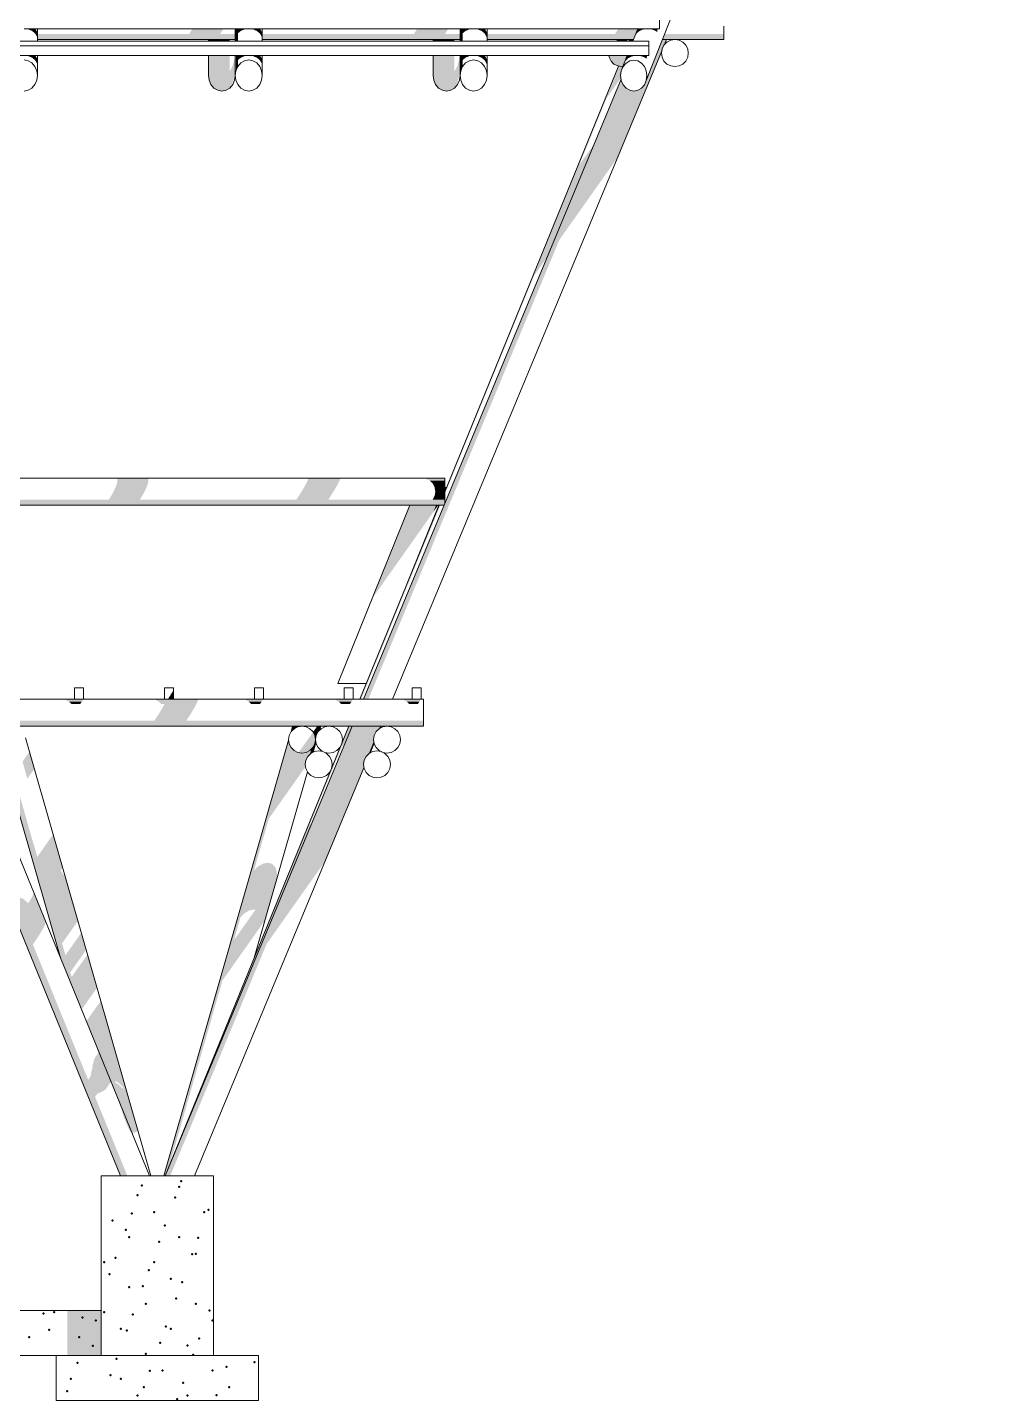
# Model space of a CAD drawing. Header units: millimetres. Extents: x -71878 to 121433, y -67383 to 83273.
# Drawn here: x 79855 to 84158, y -51575 to -45468 of the extents above; entities that cross this region are included whole.
import ezdxf

# ---------------------------------------------------------------- set-up
doc = ezdxf.new("R2010")
doc.units = ezdxf.units.MM
doc.header["$MEASUREMENT"] = 0
for name, color, linetype, lineweight in [('COLUMNAS_Pluma_Nº__1', 7, 'Continuous', 0), ('ENTIRADO_Pluma_Nº__21', 7, 'Continuous', 5), ('Losas_Pluma_Nº__1', 7, 'Continuous', 0), ('VIGAS DE CIMENTACION_Pluma_Nº__21', 7, 'Continuous', 5), ('Vigas_Pluma_Nº__21', 7, 'Continuous', 5)]:
    doc.layers.add(name, color=color, linetype=linetype, lineweight=lineweight)
for name, color, linetype, lineweight, true_color in [('COLUMNAS_Pluma_Nº__102', 7, 'Continuous', 40, 0x323232), ('COLUMNAS_Pluma_Nº__3', 7, 'Continuous', 0, 0x646464), ('ENTIRADO_Pluma_Nº__3', 7, 'Continuous', 0, 0x646464), ('Losas_Pluma_Nº__102', 7, 'Continuous', 40, 0x323232), ('VIGAS DE CIMENTACION_Pluma_Nº__102', 7, 'Continuous', 40, 0x323232), ('VIGAS DE CIMENTACION_Pluma_Nº__3', 7, 'Continuous', 0, 0x646464), ('Vigas_Pluma_Nº__3', 7, 'Continuous', 0, 0x646464)]:
    doc.layers.add(name, color=color, linetype=linetype, lineweight=lineweight, true_color=true_color)

msp = doc.modelspace()

# ---------------------------------------------------------------- hatches: boundary and pattern name
at = {"layer": 'COLUMNAS_Pluma_Nº__3', "linetype": 'Continuous', "lineweight": 0, "true_color": 0x191919}
for points in [[(82605.088, -45709.895), (82443.568, -46098.3), (82469.516, -46061.604), (82693.919, -45521.985), (82683.231, -45521.985), (82610.475, -45696.941), (82608.028, -45703.124)], [(82693.919, -45521.985), (82469.516, -46061.604), (82472.599, -46057.243), (82456.41, -46104.712), (82676.035, -45576.581), (82678.116, -45563.444), (82686.638, -45546.718), (82689.747, -45543.609), (82698.739, -45521.985)], [(82529.87, -45529.319), (82534.721, -45529.319), (82537.718, -45521.985), (82532.867, -45521.985)], [(82534.721, -45529.319), (82545.42, -45529.319), (82548.417, -45521.985), (82537.718, -45521.985)], [(82548.417, -45521.985), (82545.42, -45529.319), (82548.691, -45529.319), (82551.593, -45521.985)], [(82679.711, -45521.985), (82610.475, -45696.941), (82683.231, -45521.985)], [(81711.243, -47544.555), (82489.349, -45640.354), (82484.793, -45639.633), (81711.243, -47532.681)], [(82489.349, -45640.354), (82431.167, -45782.739), (82456.512, -45746.897), (82499.398, -45641.946)], [(82499.398, -45641.946), (82456.512, -45746.897), (82493.228, -45694.973), (82495.016, -45690.597), (82493.842, -45681.903), (82496.706, -45660.681), (82504.404, -45641.231), (82499.644, -45641.985)], [(81349.351, -48455.379), (81350.871, -48455.379), (82496.388, -45700.767), (82496.016, -45698.009)], [(82496.388, -45700.767), (81350.871, -48455.379), (81358.58, -48455.379), (82499.981, -45710.666), (82496.706, -45703.124)], [(81358.58, -48455.379), (81371.726, -48455.379), (82507.226, -45724.857), (82505.019, -45722.268), (82499.981, -45710.666)], [(82221.082, -46412.943), (82263.07, -46353.562), (82519.018, -45738.089), (82517.967, -45737.461), (82507.226, -45724.857)], [(82519.018, -45738.089), (82263.07, -46353.562), (82311.022, -46285.749), (82534.924, -45747.335), (82534.282, -45747.215)], [(82553.974, -45750.278), (82360.243, -46216.139), (82405.915, -46151.549), (82575.253, -45744.345), (82570.453, -45747.215)], [(82575.253, -45744.345), (82405.915, -46151.549), (82443.568, -46098.3), (82605.088, -45709.895), (82599.715, -45722.268), (82586.768, -45737.461)], [(82495.016, -45690.597), (82493.228, -45694.973), (82495.225, -45692.148)], [(82534.924, -45747.335), (82311.022, -46285.748), (82360.243, -46216.139), (82553.974, -45750.278), (82552.367, -45750.576)], [(82371.961, -45991.738), (82264.201, -46255.452), (82376.589, -45985.194)], [(82108.713, -46571.857), (82134.058, -46536.014), (82335.246, -46043.662), (82309.901, -46079.505)], [(82134.058, -46536.014), (82166.761, -46489.764), (82264.2, -46255.453), (82371.961, -45991.738), (82335.246, -46043.662)], [(81555.867, -47592.307), (81235.446, -48385.379), (81238.613, -48385.379), (81559.035, -47592.307)], [(81686.879, -47592.307), (81334.205, -48455.379), (81339.056, -48455.379), (81691.73, -47592.307)], [(81559.035, -47592.307), (81394.774, -47998.866), (81416.219, -47968.538), (81568.226, -47592.307)], [(81568.226, -47592.307), (81416.219, -47968.538), (81449.62, -47921.302), (81582.543, -47592.307)], [(81582.543, -47592.307), (81449.62, -47921.302), (81491.708, -47861.781), (81600.582, -47592.307)], [(81600.582, -47592.307), (81491.708, -47861.781), (81538.362, -47795.801), (81620.58, -47592.307)], [(81620.58, -47592.307), (81538.362, -47795.801), (81585.017, -47729.822), (81640.577, -47592.307)], [(81640.577, -47592.307), (81585.017, -47729.822), (81627.105, -47670.301), (81658.616, -47592.307)], [(81658.616, -47592.307), (81627.105, -47670.301), (81660.506, -47623.064), (81672.933, -47592.307)], [(81660.506, -47623.064), (81681.951, -47592.737), (81682.124, -47592.307), (81672.933, -47592.307)], [(81682.124, -47592.307), (81681.951, -47592.737), (81682.255, -47592.307)], [(79455.515, -48575.379), (79450.663, -48575.379), (79505.664, -48709.977), (79514.186, -48726.703), (79515.254, -48733.447), (80267.916, -50575.379), (80272.768, -50575.379)], [(79466.213, -48575.379), (79455.515, -48575.379), (80272.768, -50575.379), (80283.466, -50575.379)], [(79466.213, -48575.379), (80283.466, -50575.379), (80298.964, -50575.379), (79481.711, -48575.379)], [(80467.74, -50575.379), (80469.259, -50575.379), (81300.968, -48575.379), (81299.449, -48575.379)], [(80469.259, -50575.379), (80476.969, -50575.379), (81308.678, -48575.379), (81300.968, -48575.379)], [(81308.678, -48575.379), (80476.969, -50575.379), (80490.114, -50575.379), (81321.823, -48575.379)], [(81285.169, -48575.379), (80477.899, -50550.949), (80757.01, -49879.775), (81290.021, -48575.379)], [(80919.086, -49543.836), (80961.074, -49484.455), (81339.118, -48575.379), (81321.823, -48575.379)], [(80961.074, -49484.455), (81009.026, -49416.641), (81358.869, -48575.379), (81339.118, -48575.379)], [(81009.026, -49416.641), (81058.247, -49347.032), (81379.143, -48575.379), (81358.869, -48575.379)], [(81034.618, -48575.379), (81027.549, -48600.034), (81031.832, -48595.751), (81037.673, -48575.379)], [(81037.673, -48575.379), (81031.832, -48595.751), (81040.745, -48586.838), (81043.683, -48585.341), (81046.539, -48575.379)], [(81046.539, -48575.379), (81043.683, -48585.341), (81057.471, -48578.315), (81059.603, -48577.978), (81060.348, -48575.379)], [(81058.247, -49347.032), (81103.919, -49282.442), (81397.955, -48575.379), (81379.143, -48575.379)], [(81060.348, -48575.379), (81059.603, -48577.978), (81074.182, -48575.669), (81074.344, -48575.379)], [(81103.919, -49282.442), (81141.572, -49229.193), (81413.464, -48575.379), (81397.955, -48575.379)], [(81126.518, -48600.514), (81125.495, -48601.96), (81125.884, -48602.723)], [(81125.884, -48602.723), (81133.075, -48616.838), (81133.99, -48622.611), (81147.534, -48575.379), (81139.891, -48575.379), (81141.599, -48579.185), (81126.518, -48600.514)], [(81147.534, -48575.379), (81133.99, -48622.611), (81136.012, -48635.379), (81138.949, -48616.838), (81147.471, -48600.112), (81150.046, -48597.537), (81156.399, -48575.379)], [(81413.464, -48575.379), (81141.572, -49229.193), (81167.52, -49192.497), (81350.646, -48752.136), (81349.69, -48746.102), (81352.627, -48727.561), (81361.149, -48710.835), (81372.571, -48699.413), (81395.768, -48643.631), (81394.461, -48635.379), (81397.398, -48616.838), (81405.92, -48600.112), (81419.194, -48586.838), (81419.438, -48586.714), (81424.151, -48575.379)], [(81150.046, -48597.537), (81154.329, -48593.254), (81159.454, -48575.379), (81156.399, -48575.379)], [(81290.021, -48575.379), (81252.515, -48667.163), (81266.067, -48655.652), (81299.449, -48575.379)], [(81424.151, -48575.379), (81419.438, -48586.714), (81424.883, -48583.939), (81427.803, -48575.379)], [(81016.511, -48638.528), (80461.128, -50575.379), (80464.183, -50575.379), (81017.598, -48645.391)], [(81017.598, -48645.391), (80464.183, -50575.379), (80467.74, -50575.379), (80477.955, -50550.815), (80485.121, -50533.278), (81022.192, -48660.286), (81018.949, -48653.92)], [(80928.456, -48987.183), (80951.685, -48954.333), (81031.792, -48674.967), (81027.471, -48670.646), (81022.192, -48660.286)], [(80951.685, -48954.333), (80980.954, -48912.94), (81045.875, -48686.534), (81040.745, -48683.92), (81031.792, -48674.967)], [(81101.116, -48689.098), (81075.115, -48779.777), (81092.012, -48755.88), (81090.463, -48746.102), (81093.4, -48727.561), (81101.922, -48710.835), (81111.414, -48701.343), (81118.473, -48676.726), (81111.279, -48683.92)], [(81118.473, -48676.726), (81111.414, -48701.343), (81115.196, -48697.561), (81122.42, -48693.88), (81137.145, -48642.529), (81136.012, -48635.379), (81133.075, -48653.92), (81124.553, -48670.646)], [(81137.145, -48642.529), (81122.42, -48693.88), (81125.997, -48692.057), (81138.232, -48649.392)], [(81372.571, -48699.413), (81374.423, -48697.561), (81379.167, -48695.144), (81397.098, -48652.025), (81395.768, -48643.631)], [(79750.787, -48683.92), (79747.71, -48680.844), (79753.72, -48701.801), (79762.849, -48710.93), (79771.371, -48727.656), (79774.308, -48746.198), (79771.512, -48763.85), (80041.28, -49704.642), (80087.576, -49817.939), (79764.389, -48690.85)], [(79832.562, -48733.387), (79854.304, -48809.208), (79866.684, -48791.7), (79844.942, -48715.879)], [(79854.767, -48701.984), (79844.942, -48715.879), (79866.683, -48791.7), (79876.508, -48777.806)], [(79854.767, -48701.985), (79876.508, -48777.806), (79882.816, -48768.885), (79861.075, -48693.064)], [(79861.075, -48693.064), (79882.816, -48768.885), (79884.99, -48765.811), (79863.248, -48689.99)], [(80980.954, -48912.94), (81013.4, -48867.055), (81063.208, -48693.351), (81057.471, -48692.442), (81045.875, -48686.534)], [(81013.4, -48867.055), (81045.845, -48821.17), (81082.196, -48694.399), (81076.012, -48695.379), (81063.208, -48693.351)], [(81082.196, -48694.399), (81045.845, -48821.17), (81075.115, -48779.777), (81101.116, -48689.098), (81094.553, -48692.442)], [(79765.951, -48775.376), (79763.996, -48779.213), (80001.313, -49606.835), (80011.556, -49631.9)], [(79771.371, -48764.739), (79765.951, -48775.376), (80011.556, -49631.9), (80041.28, -49704.642), (79771.512, -48763.85)], [(81167.52, -49192.497), (81179.223, -49175.947), (81351.976, -48760.53), (81350.646, -48752.136)], [(80857.171, -49634.659), (80860.064, -49631.963), (81122.457, -49000.989), (81109.698, -49019.033), (81108.218, -49020.29)], [(79924.213, -49120.278), (80034.57, -49505.138), (80048.293, -49485.73), (79937.937, -49100.871)], [(79950.316, -49083.363), (79937.937, -49100.871), (80048.293, -49485.73), (80060.673, -49468.222)], [(79950.316, -49083.363), (80060.673, -49468.222), (80070.498, -49454.328), (80002.744, -49218.042), (80002.329, -49217.636), (80002.541, -49217.335), (79960.141, -49069.469)], [(79966.449, -49060.548), (79960.141, -49069.469), (80002.541, -49217.335), (80008.849, -49208.414)], [(79968.623, -49057.474), (79966.449, -49060.548), (80008.849, -49208.414), (80011.023, -49205.341)], [(79910.49, -49139.686), (79898.11, -49157.194), (80008.467, -49542.053), (80020.847, -49524.545)], [(79924.213, -49120.278), (79910.49, -49139.686), (80020.847, -49524.545), (80034.57, -49505.138)], [(80002.744, -49218.042), (80070.498, -49454.328), (80076.008, -49446.535), (80077.986, -49449.525), (80018.392, -49241.696)], [(80862.259, -49218.042), (80802.665, -49425.871), (80821.856, -49407.099), (80881.45, -49199.27)], [(80807.001, -49586.853), (80839.446, -49540.968), (80940.883, -49187.218), (80922.785, -49183.065), (80863.191, -49390.894), (80869.23, -49392.279), (80858.404, -49407.59)], [(80881.45, -49199.27), (80821.856, -49407.099), (80842.712, -49395.047), (80902.306, -49187.218)], [(80839.446, -49540.968), (80868.716, -49499.575), (80954.827, -49199.27), (80940.883, -49187.218)], [(80902.306, -49187.218), (80842.712, -49395.047), (80863.191, -49390.894), (80922.785, -49183.065)], [(80954.827, -49199.27), (80868.716, -49499.575), (80891.944, -49466.725), (80963.253, -49218.042)], [(80963.253, -49218.042), (80891.944, -49466.725), (80905.561, -49447.468), (80905.742, -49449.525), (80965.336, -49241.696)], [(80028.966, -49267.917), (80018.392, -49241.696), (80077.986, -49449.525), (80088.56, -49475.746)], [(80965.336, -49241.696), (80905.742, -49449.525), (80901.278, -49475.746), (80963.4, -49259.103), (80962.047, -49261.016)], [(79812.081, -49337.898), (79799.971, -49354.228), (79878.552, -49546.528), (79890.451, -49529.671)], [(79834.262, -49342.691), (79812.079, -49337.901), (79890.445, -49529.68), (79902.934, -49510.747)], [(79858.853, -49363.484), (79834.262, -49342.691), (79902.934, -49510.747), (79914.794, -49491.584), (79861.019, -49359.984)], [(79871.088, -49342.469), (79861.019, -49359.984), (79914.794, -49491.584), (79924.864, -49474.069)], [(79878.383, -49328.314), (79871.088, -49342.469), (79924.864, -49474.069), (79932.158, -49459.914)], [(79882.187, -49318.906), (79878.383, -49328.314), (79932.158, -49459.914), (79935.962, -49450.506)], [(79882.129, -49315.165), (79882.187, -49318.906), (79935.962, -49450.506), (79935.905, -49446.765)], [(80825.958, -49453.475), (80774.555, -49632.738), (80807.001, -49586.853), (80858.404, -49407.59)], [(80796.689, -49494.868), (80745.286, -49674.131), (80774.555, -49632.738), (80825.958, -49453.475)], [(80075.757, -49520.827), (80063.377, -49538.335), (80085.119, -49614.157), (80097.499, -49596.649)], [(80085.582, -49506.933), (80075.757, -49520.827), (80097.499, -49596.649), (80107.324, -49582.755)], [(80091.89, -49498.013), (80085.582, -49506.933), (80107.324, -49582.755), (80113.631, -49573.834)], [(80094.063, -49494.939), (80091.89, -49498.013), (80113.631, -49573.834), (80115.805, -49570.76)], [(80773.46, -49527.718), (80722.058, -49706.981), (80745.286, -49674.131), (80796.689, -49494.868)], [(80035.931, -49577.15), (80023.551, -49594.658), (80045.293, -49670.48), (80057.673, -49652.972)], [(80049.654, -49557.743), (80035.931, -49577.15), (80057.673, -49652.972), (80071.396, -49633.564)], [(80063.377, -49538.335), (80049.654, -49557.743), (80071.396, -49633.564), (80085.119, -49614.157)], [(80121.724, -49591.402), (80119.55, -49594.476), (80161.95, -49742.342), (80164.124, -49739.268)], [(80063.592, -49673.613), (80105.991, -49821.48), (80119.715, -49802.072), (80077.315, -49654.206)], [(80077.315, -49654.206), (80119.715, -49802.072), (80133.438, -49782.665), (80091.038, -49634.798)], [(80091.038, -49634.798), (80133.438, -49782.665), (80145.818, -49765.157), (80103.418, -49617.291)], [(80113.242, -49603.396), (80103.418, -49617.291), (80145.818, -49765.157), (80155.642, -49751.263)], [(80119.55, -49594.476), (80113.242, -49603.396), (80155.642, -49751.263), (80161.95, -49742.342)], [(80063.592, -49673.613), (80051.212, -49691.121), (80087.576, -49817.939), (80095.237, -49836.688), (80105.991, -49821.48)], [(80162.506, -49823.357), (80150.126, -49840.864), (80275.247, -50277.211), (80321.124, -50389.482), (80323.768, -50385.743), (80262.173, -50170.937), (80244.919, -50160.966), (80247.439, -50155.129), (80259.667, -50162.195)], [(80172.331, -49809.462), (80162.506, -49823.357), (80259.667, -50162.195), (80278.858, -50180.967)], [(80178.639, -49800.542), (80172.331, -49809.462), (80278.858, -50180.967), (80283.319, -50187.71), (80281.626, -50190.104), (80281.365, -50189.709), (80336.347, -50381.454), (80338.102, -50381.532), (80343.615, -50376.672), (80343.758, -50376.38)], [(80180.812, -49797.468), (80178.639, -49800.542), (80343.758, -50376.38), (80345.124, -50371.602), (80345.147, -50370.571)], [(80122.68, -49879.68), (80116.421, -49888.53), (80145.913, -49960.703)], [(80136.403, -49860.272), (80122.68, -49879.68), (80145.913, -49960.703), (80210.58, -50118.957)], [(80150.126, -49840.864), (80136.403, -49860.272), (80210.58, -50118.957), (80275.247, -50277.211)], [(80164.434, -50009.398), (80165.253, -50011.631), (80225.252, -50158.462), (80226.184, -50157.144), (80160.594, -49996.63), (80161.177, -49999.615)], [(80169.534, -50029.43), (80166.583, -50033.604), (80220.405, -50165.318), (80225.252, -50158.462), (80165.253, -50011.631), (80168.58, -50026.228)], [(80144.482, -50083.921), (80143.039, -50098.337), (80184.99, -50201), (80192.362, -50199.478), (80200.82, -50191.554), (80149.409, -50065.74)], [(80150.003, -50061.726), (80149.409, -50065.74), (80200.82, -50191.554), (80202.91, -50190.058), (80212.116, -50177.039), (80158.295, -50045.326), (80155.554, -50049.201)], [(80166.583, -50033.604), (80158.295, -50045.326), (80212.116, -50177.039), (80220.405, -50165.318)], [(80136.234, -50131.173), (80124.504, -50148.443), (80155.547, -50224.404), (80167.59, -50207.914)], [(80184.99, -50201), (80143.039, -50098.337), (80138.227, -50115.461), (80136.232, -50131.175), (80167.59, -50207.915), (80176.534, -50206.731)], [(80262.173, -50170.937), (80323.768, -50385.743), (80326.581, -50381.765), (80330.671, -50383.519), (80336.347, -50381.454), (80281.365, -50189.709)], [(80271.366, -50271.082), (80272.193, -50273.338), (80317.992, -50385.417), (80318.847, -50387.203), (80320.743, -50390.021), (80321.124, -50389.482), (80267.527, -50258.319), (80268.11, -50261.3)], [(80317.992, -50385.417), (80272.193, -50273.338), (80275.515, -50287.909), (80281.547, -50308.158), (80289.108, -50329.511), (80297.457, -50349.879), (80305.779, -50367.269), (80313.257, -50379.977)]]:
    msp.add_hatch(color=250, dxfattribs=at).paths.add_polyline_path(points)
at = {"layer": 'ENTIRADO_Pluma_Nº__3', "linetype": 'Continuous', "lineweight": 0, "true_color": 0x191919}
msp.add_hatch(color=250, dxfattribs=at).paths.add_polyline_path([(80504.499, -48415.259), (80479.722, -48455.379), (80504.499, -48455.379)])
at = {"layer": 'VIGAS DE CIMENTACION_Pluma_Nº__3', "linetype": 'Continuous', "lineweight": 0, "true_color": 0x191919}
msp.add_hatch(color=250, dxfattribs=at).paths.add_polyline_path([(80182.501, -51175.379), (80032.501, -51175.379), (80032.501, -51375.379), (80182.501, -51375.379)])
at = {"layer": 'Vigas_Pluma_Nº__3', "linetype": 'Continuous', "lineweight": 0, "true_color": 0x191919}
for points in [[(79858.004, -45473.708), (79840.301, -45473.708), (79858.004, -45476.008)], [(79858.004, -45476.008), (79874.73, -45483), (79874.73, -45473.708), (79858.004, -45473.708)], [(79874.73, -45483), (79888.004, -45493.889), (79888.004, -45473.708), (79874.73, -45473.708)], [(79888.004, -45473.708), (79888.004, -45493.889), (79896.526, -45507.61), (79896.526, -45485.374), (79889.28, -45473.708)], [(79896.526, -45507.61), (79899.463, -45522.819), (79899.463, -45500.583), (79896.526, -45485.374)], [(79899.463, -45510.526), (80779.463, -45510.526), (80779.463, -45497.252), (79899.463, -45497.252)], [(80573.7, -45497.252), (80711.697, -45497.251), (80722.574, -45480.525), (80584.577, -45480.526)], [(80588.322, -45473.708), (80584.577, -45480.526), (80722.574, -45480.526), (80726.319, -45473.708)], [(80782.399, -45473.708), (80779.463, -45473.708), (80779.463, -45529.319), (80782.399, -45529.319)], [(80782.399, -45529.319), (80790.922, -45529.319), (80790.922, -45473.708), (80782.399, -45473.708)], [(80790.922, -45493.889), (80804.195, -45482.999), (80804.195, -45473.708), (80790.922, -45473.708)], [(80804.195, -45483), (80820.922, -45476.008), (80820.921, -45473.708), (80804.195, -45473.708)], [(80820.922, -45476.008), (80838.624, -45473.708), (80820.922, -45473.708)], [(80840.301, -45473.708), (80858.004, -45476.008), (80858.004, -45473.708)], [(80858.003, -45476.008), (80874.73, -45483), (80874.73, -45473.708), (80858.004, -45473.708)], [(80874.73, -45483), (80888.004, -45493.889), (80888.004, -45473.708), (80874.73, -45473.708)], [(80888.004, -45473.708), (80888.004, -45493.889), (80896.526, -45507.61), (80896.526, -45485.374), (80889.28, -45473.708)], [(80896.526, -45507.61), (80899.463, -45522.819), (80899.463, -45500.584), (80896.526, -45485.374)], [(80899.462, -45497.252), (80899.462, -45510.526), (81779.462, -45510.526), (81779.462, -45497.252)], [(81573.701, -45497.251), (81711.697, -45497.251), (81722.574, -45480.526), (81584.577, -45480.525)], [(81588.322, -45473.708), (81584.577, -45480.526), (81722.574, -45480.525), (81726.319, -45473.708)], [(81779.463, -45529.319), (81782.399, -45529.319), (81782.399, -45473.708), (81779.463, -45473.708)], [(81782.399, -45473.708), (81782.399, -45529.319), (81790.922, -45529.319), (81790.922, -45473.708)], [(81790.921, -45493.889), (81804.196, -45482.999), (81804.195, -45473.708), (81790.922, -45473.708)], [(81804.195, -45483), (81820.922, -45476.008), (81820.922, -45473.708), (81804.195, -45473.708)], [(81820.922, -45473.708), (81820.921, -45476.008), (81838.624, -45473.708)], [(81840.301, -45473.708), (81858.004, -45476.008), (81858.004, -45473.708)], [(81858.004, -45476.008), (81874.73, -45483), (81874.73, -45473.708), (81858.004, -45473.708)], [(81874.73, -45482.999), (81888.004, -45493.889), (81888.004, -45473.708), (81874.73, -45473.708)], [(81888.004, -45473.708), (81888.004, -45493.889), (81896.526, -45507.61), (81896.526, -45485.373), (81889.28, -45473.708)], [(81896.526, -45507.61), (81899.463, -45522.819), (81899.463, -45500.583), (81896.526, -45485.374)], [(81899.462, -45497.252), (81899.462, -45510.526), (82556.128, -45510.526), (82561.381, -45497.252)], [(82479.373, -45480.526), (82467.964, -45497.251), (82561.381, -45497.252), (82568, -45480.526)], [(82483.72, -45473.708), (82479.373, -45480.526), (82568, -45480.526), (82570.698, -45473.708)], [(82570.698, -45473.708), (82548.691, -45529.319), (82549.428, -45529.319), (82571.435, -45473.708)], [(82570.342, -45476.469), (82561.542, -45498.705), (82573.232, -45486.692), (82578.37, -45473.708), (82573.029, -45473.708)], [(82573.232, -45486.692), (82589.03, -45478.244), (82590.825, -45473.708), (82578.37, -45473.708)], [(82589.03, -45478.244), (82607.39, -45474.188), (82607.58, -45473.708), (82590.825, -45473.708)], [(82607.39, -45474.188), (82626.516, -45474.921), (82626.996, -45473.708), (82607.58, -45473.708)], [(82626.516, -45474.921), (82644.534, -45480.372), (82647.171, -45473.708), (82626.996, -45473.708)], [(82647.171, -45473.708), (82644.534, -45480.372), (82656.884, -45488.227), (82658.402, -45473.708)], [(82689.499, -45497.252), (82684.246, -45510.526), (82953.078, -45510.526), (82953.078, -45497.252)], [(79899.463, -45510.526), (79899.463, -45519.048), (80779.463, -45519.048), (80779.463, -45510.526)], [(79899.463, -45521.985), (80779.463, -45521.985), (80779.463, -45519.048), (79899.463, -45519.048)], [(80659.463, -45529.319), (80662.399, -45529.319), (80662.399, -45521.985), (80659.463, -45521.985)], [(80670.922, -45521.985), (80662.399, -45521.985), (80662.399, -45529.319), (80670.922, -45529.319)], [(80684.195, -45521.985), (80670.922, -45521.985), (80670.922, -45529.319), (80684.195, -45529.319)], [(80684.195, -45529.319), (80700.922, -45529.319), (80700.922, -45521.985), (80684.195, -45521.985)], [(80700.922, -45529.319), (80719.463, -45529.319), (80719.463, -45521.985), (80700.922, -45521.985)], [(80719.463, -45529.319), (80738.004, -45529.319), (80738.004, -45521.985), (80719.463, -45521.985)], [(80738.004, -45529.319), (80754.73, -45529.319), (80754.73, -45521.985), (80738.004, -45521.985)], [(80899.462, -45510.526), (80899.462, -45519.048), (81779.462, -45519.048), (81779.462, -45510.526)], [(81779.462, -45519.048), (80899.462, -45519.048), (80899.462, -45521.985), (81779.462, -45521.985)], [(81659.463, -45529.319), (81662.399, -45529.319), (81662.399, -45521.985), (81659.463, -45521.985)], [(81670.922, -45521.985), (81662.399, -45521.985), (81662.399, -45529.319), (81670.922, -45529.319)], [(81670.922, -45529.319), (81684.195, -45529.319), (81684.195, -45521.985), (81670.922, -45521.985)], [(81684.195, -45529.319), (81700.922, -45529.319), (81700.922, -45521.985), (81684.195, -45521.985)], [(81700.922, -45529.319), (81719.463, -45529.319), (81719.463, -45521.985), (81700.922, -45521.985)], [(81719.463, -45529.319), (81738.004, -45529.319), (81738.004, -45521.985), (81719.463, -45521.985)], [(81754.73, -45521.985), (81738.004, -45521.985), (81738.004, -45529.319), (81754.73, -45529.319)], [(82556.128, -45510.526), (81899.462, -45510.526), (81899.462, -45519.048), (82552.755, -45519.048)], [(81899.462, -45521.985), (82551.593, -45521.985), (82552.755, -45519.048), (81899.462, -45519.048)], [(82481.103, -45524.921), (82472.471, -45529.319), (82526.816, -45529.319), (82518.184, -45524.921), (82499.643, -45521.985)], [(82679.711, -45521.985), (82953.078, -45521.985), (82953.078, -45519.048), (82680.873, -45519.048)], [(82680.873, -45519.048), (82953.078, -45519.048), (82953.078, -45510.526), (82684.246, -45510.526)], [(79839.463, -45592.572), (79858.004, -45594.981), (79858.004, -45592.573)], [(79858.004, -45594.981), (79874.73, -45601.972), (79874.73, -45592.573), (79858.004, -45592.573)], [(79874.73, -45601.972), (79888.004, -45612.861), (79888.004, -45592.573), (79874.73, -45592.573)], [(79888.004, -45592.573), (79888.004, -45612.861), (79896.526, -45626.582), (79896.526, -45604.346), (79889.213, -45592.573)], [(79896.526, -45626.582), (79899.463, -45641.792), (79899.463, -45619.556), (79896.526, -45604.346)], [(80662.399, -45592.573), (80659.463, -45592.573), (80659.463, -45681.489), (80662.399, -45702.838)], [(80662.399, -45702.838), (80670.922, -45722.098), (80670.922, -45592.573), (80662.399, -45592.573)], [(80670.922, -45722.098), (80684.195, -45737.382), (80684.195, -45592.573), (80670.922, -45592.573)], [(80684.195, -45737.382), (80700.922, -45747.195), (80700.922, -45592.573), (80684.195, -45592.573)], [(80700.922, -45592.573), (80700.922, -45747.195), (80719.463, -45750.576), (80719.463, -45592.573)], [(80738.004, -45592.573), (80719.463, -45592.573), (80719.463, -45750.576), (80738.004, -45747.195)], [(80738.004, -45747.195), (80754.73, -45737.382), (80754.73, -45592.573), (80738.004, -45592.573)], [(80776.526, -45678.356), (80776.526, -45605.41), (80768.004, -45637.705), (80768.004, -45710.651)], [(80779.463, -45592.573), (80777.579, -45592.573), (80776.526, -45605.41), (80776.526, -45678.356), (80779.463, -45642.558)], [(80779.463, -45592.573), (80779.463, -45681.489), (80782.399, -45660.14), (80782.399, -45592.573)], [(80782.399, -45660.14), (80790.922, -45640.881), (80790.922, -45592.573), (80782.399, -45592.573)], [(80790.921, -45612.861), (80804.196, -45601.972), (80804.195, -45592.573), (80790.922, -45592.573)], [(80804.196, -45601.972), (80820.921, -45594.981), (80820.921, -45592.573), (80804.195, -45592.573)], [(80820.922, -45592.573), (80820.921, -45594.981), (80839.463, -45592.572)], [(80858.004, -45592.573), (80839.463, -45592.572), (80858.004, -45594.981)], [(80858.003, -45594.981), (80874.73, -45601.972), (80874.73, -45592.573), (80858.004, -45592.573)], [(80874.73, -45601.972), (80888.004, -45612.861), (80888.004, -45592.573), (80874.73, -45592.573)], [(80888.004, -45592.573), (80888.004, -45612.861), (80896.526, -45626.582), (80896.526, -45604.346), (80889.213, -45592.573)], [(80896.526, -45626.582), (80899.463, -45641.792), (80899.463, -45619.556), (80896.526, -45604.346)], [(81659.463, -45592.573), (81659.463, -45681.489), (81662.399, -45702.838), (81662.399, -45592.573)], [(81662.399, -45592.573), (81662.399, -45702.838), (81670.922, -45722.098), (81670.922, -45592.573)], [(81670.922, -45592.573), (81670.922, -45722.098), (81684.195, -45737.382), (81684.195, -45592.573)], [(81684.195, -45592.573), (81684.195, -45737.382), (81700.922, -45747.195), (81700.922, -45592.573)], [(81700.922, -45592.573), (81700.922, -45747.195), (81719.463, -45750.576), (81719.463, -45592.573)], [(81719.463, -45592.573), (81719.463, -45750.576), (81738.004, -45747.195), (81738.004, -45592.573)], [(81738.004, -45592.573), (81738.004, -45747.195), (81754.73, -45737.382), (81754.73, -45592.573)], [(81776.526, -45678.356), (81776.526, -45605.41), (81768.004, -45637.705), (81768.004, -45710.651)], [(81779.463, -45592.573), (81777.579, -45592.573), (81776.526, -45605.41), (81776.526, -45678.356), (81779.463, -45642.557)], [(81779.463, -45681.489), (81782.399, -45660.14), (81782.399, -45592.573), (81779.463, -45592.573)], [(81782.399, -45592.573), (81782.399, -45660.14), (81790.922, -45640.881), (81790.922, -45592.573)], [(81790.922, -45592.573), (81790.921, -45612.862), (81804.196, -45601.972), (81804.195, -45592.573)], [(81804.196, -45601.972), (81820.921, -45594.981), (81820.922, -45592.573), (81804.195, -45592.573)], [(81820.922, -45594.981), (81839.463, -45592.573), (81820.922, -45592.573)], [(81858.004, -45592.573), (81839.463, -45592.573), (81858.004, -45594.981)], [(81858.004, -45594.981), (81874.73, -45601.972), (81874.73, -45592.573), (81858.004, -45592.573)], [(81874.73, -45601.972), (81888.004, -45612.861), (81888.004, -45592.573), (81874.73, -45592.573)], [(81888.004, -45592.573), (81888.004, -45612.861), (81896.526, -45626.582), (81896.526, -45604.346), (81889.213, -45592.573)], [(81896.526, -45626.582), (81899.463, -45641.792), (81899.463, -45619.556), (81896.526, -45604.346)], [(82441.32, -45592.573), (82442.58, -45600.526), (82451.102, -45617.252), (82464.376, -45630.526), (82481.103, -45639.048), (82499.643, -45641.985), (82504.404, -45641.231), (82523.659, -45592.573)], [(82496.706, -45660.681), (82505.019, -45641.537), (82524.396, -45592.573), (82523.659, -45592.573)], [(82523.26, -45595.443), (82514.461, -45617.679), (82526.15, -45605.665), (82531.332, -45592.573), (82526.053, -45592.573)], [(82531.332, -45592.573), (82526.15, -45605.665), (82541.948, -45597.217), (82543.786, -45592.573)], [(82541.948, -45597.217), (82560.309, -45593.161), (82560.542, -45592.573), (82543.786, -45592.573)], [(82560.309, -45593.161), (82579.434, -45593.894), (82579.957, -45592.573), (82560.542, -45592.573)], [(82579.957, -45592.573), (82579.434, -45593.894), (82597.452, -45599.345), (82600.132, -45592.573)], [(82600.132, -45592.573), (82597.452, -45599.345), (82609.737, -45607.158), (82611.263, -45592.573)], [(80768.004, -45637.705), (80754.73, -45663.334), (80754.73, -45736.28), (80768.004, -45710.651)], [(81768.003, -45637.705), (81754.73, -45663.334), (81754.73, -45736.28), (81768.004, -45710.651)], [(80246.297, -47513.766), (80237.802, -47532.307), (80375.785, -47532.307), (80384.28, -47513.766)], [(80252.272, -47497.04), (80246.297, -47513.766), (80384.28, -47513.766), (80390.255, -47497.04)], [(80250.773, -47472.307), (80254.625, -47475.244), (80392.608, -47475.244), (80388.756, -47472.307)], [(80255.141, -47483.766), (80252.272, -47497.04), (80390.255, -47497.04), (80393.124, -47483.766)], [(80255.141, -47483.766), (80393.124, -47483.766), (80392.608, -47475.244), (80254.625, -47475.244)], [(81085.406, -47513.766), (81074.328, -47532.307), (81216.166, -47532.307), (81227.244, -47513.766)], [(81094.656, -47497.04), (81085.406, -47513.766), (81227.244, -47513.766), (81236.494, -47497.04)], [(81101.172, -47483.766), (81094.656, -47497.04), (81236.494, -47497.04), (81243.01, -47483.766)], [(81104.317, -47475.244), (81101.172, -47483.766), (81243.01, -47483.766), (81246.155, -47475.244)], [(81104.317, -47475.244), (81246.155, -47475.244), (81245.621, -47472.307), (81103.783, -47472.307)], [(81471.998, -47472.307), (81368.357, -47472.307), (81374.532, -47472.85), (81396.246, -47474.188), (81418.391, -47475.048), (81431.869, -47475.244), (81444.494, -47475.244), (81455.471, -47475.049), (81466.778, -47474.192), (81471.611, -47472.855)], [(81444.494, -47475.244), (81431.869, -47475.244), (81438.682, -47475.509)], [(81609.615, -47472.307), (81628.095, -47475.244), (81711.229, -47475.244), (81711.223, -47472.307)], [(81628.095, -47475.244), (81644.755, -47483.766), (81711.235, -47483.766), (81711.229, -47475.244)], [(81644.755, -47483.766), (81657.965, -47497.04), (81711.24, -47497.04), (81711.235, -47483.766)], [(81657.965, -47497.04), (81666.431, -47513.766), (81711.242, -47513.766), (81711.24, -47497.04)], [(81666.431, -47513.766), (81669.324, -47532.307), (81711.243, -47532.307), (81711.242, -47513.766)], [(81711.235, -47580.848), (81711.24, -47567.574), (79558.532, -47567.574), (79558.527, -47580.848)], [(80227.618, -47550.848), (80216.743, -47567.574), (80354.725, -47567.574), (80365.601, -47550.848)], [(80237.802, -47532.307), (80227.618, -47550.848), (80365.601, -47550.848), (80375.785, -47532.307)], [(81062.506, -47550.848), (81051.098, -47567.574), (81192.936, -47567.574), (81204.344, -47550.848)], [(81074.328, -47532.307), (81062.506, -47550.848), (81204.344, -47550.848), (81216.166, -47532.307)], [(81666.362, -47550.848), (81657.834, -47567.574), (81711.24, -47567.574), (81711.242, -47550.848)], [(81669.324, -47532.307), (81666.362, -47550.848), (81711.242, -47550.848), (81711.243, -47532.307)], [(79558.522, -47589.37), (79558.515, -47592.307), (81708.264, -47592.307), (81709.485, -47589.37)], [(79558.527, -47580.848), (79558.522, -47589.37), (81709.485, -47589.37), (81711.232, -47585.169), (81711.235, -47580.848)], [(80026, -48459.824), (80039.766, -48466.838), (80096.396, -48466.838), (80102.422, -48458.315), (80027.067, -48458.315)], [(80029.143, -48455.379), (80027.067, -48458.315), (80102.422, -48458.315), (80104.499, -48455.379)], [(80039.766, -48466.838), (80049.507, -48476.58), (80089.507, -48476.58), (80096.396, -48466.838)], [(80426, -48459.824), (80439.766, -48466.838), (80611.357, -48466.838), (80614.502, -48458.315), (80427.067, -48458.315)], [(80429.143, -48455.379), (80427.067, -48458.315), (80614.503, -48458.315), (80613.968, -48455.379)], [(80611.357, -48466.838), (80439.766, -48466.838), (80449.508, -48476.579), (80464.731, -48476.58), (80462.997, -48480.112), (80604.841, -48480.112)], [(80462.997, -48480.112), (80453.747, -48496.838), (80595.59, -48496.838), (80604.841, -48480.112)], [(80826, -48459.824), (80839.766, -48466.838), (80896.396, -48466.838), (80902.422, -48458.315), (80827.067, -48458.315)], [(80829.143, -48455.379), (80827.067, -48458.315), (80902.422, -48458.315), (80904.499, -48455.379)], [(80839.766, -48466.838), (80849.507, -48476.579), (80889.508, -48476.579), (80896.396, -48466.838)], [(81226, -48459.824), (81239.766, -48466.838), (81296.396, -48466.838), (81302.422, -48458.315), (81227.067, -48458.315)], [(81229.143, -48455.379), (81227.067, -48458.315), (81302.422, -48458.315), (81304.498, -48455.379)], [(81239.766, -48466.838), (81249.507, -48476.58), (81289.507, -48476.58), (81296.396, -48466.838)], [(81542.341, -48466.838), (81598.971, -48466.838), (81604.997, -48458.315), (81529.642, -48458.315), (81528.575, -48459.824)], [(81531.719, -48455.379), (81529.642, -48458.315), (81604.997, -48458.315), (81607.074, -48455.379)], [(81542.341, -48466.838), (81552.083, -48476.58), (81592.083, -48476.58), (81598.971, -48466.838)], [(81617.322, -48550.646), (68296.715, -48550.646), (68296.715, -48563.92), (81617.322, -48563.92)], [(80430.846, -48533.919), (80419.437, -48550.646), (80561.281, -48550.646), (80572.69, -48533.92)], [(80442.668, -48515.379), (80430.846, -48533.92), (80572.69, -48533.92), (80584.512, -48515.379)], [(80453.747, -48496.838), (80442.668, -48515.379), (80584.512, -48515.379), (80595.59, -48496.838)], [(81617.322, -48550.646), (81617.322, -48563.92), (81617.39, -48563.92), (81617.39, -48550.646)], [(81617.322, -48563.92), (68296.715, -48563.92), (68296.715, -48572.442), (81617.322, -48572.442)], [(68296.715, -48572.442), (68296.715, -48575.379), (81617.322, -48575.379), (81617.322, -48572.442)], [(81061.107, -48693.018), (81076.012, -48695.379), (81094.553, -48692.442), (81111.279, -48683.92), (81124.553, -48670.646), (81133.075, -48653.92), (81136.012, -48635.379), (81133.075, -48616.838), (81125.495, -48601.96)], [(81617.39, -48563.92), (81617.322, -48563.92), (81617.322, -48572.442), (81617.39, -48572.442)], [(81617.39, -48572.442), (81617.322, -48572.442), (81617.322, -48575.379), (81617.39, -48575.379)]]:
    msp.add_hatch(color=250, dxfattribs=at).paths.add_polyline_path(points)

# ---------------------------------------------------------------- linework, layer by layer
at = {"layer": 'COLUMNAS_Pluma_Nº__1', "linetype": 'Continuous'}
for p, q in [((82532.867, -45521.985), (82529.87, -45529.319)), ((82698.739, -45521.985), (82689.747, -45543.609)), ((82676.035, -45576.581), (81478.874, -48455.379)), ((82484.793, -45639.633), (81711.243, -47532.681)), ((82496.016, -45698.009), (81349.351, -48455.379)), ((81713.857, -47513.766), (81711.242, -47513.766)), ((81717.024, -47513.766), (81711.243, -47528.075)), ((81717.024, -47513.766), (81713.857, -47513.766)), ((81555.868, -47592.306), (81235.446, -48385.379)), ((81686.879, -47592.307), (81334.205, -48455.379)), ((81685.292, -47592.307), (81545.91, -47937.289)), ((81238.613, -48385.379), (81235.446, -48385.379)), ((81247.805, -48385.379), (81238.613, -48385.379)), ((81262.121, -48385.379), (81247.805, -48385.379)), ((81280.161, -48385.379), (81262.121, -48385.379)), ((81300.158, -48385.379), (81280.161, -48385.379)), ((81320.155, -48385.379), (81300.158, -48385.379)), ((81338.195, -48385.379), (81320.155, -48385.379)), ((81352.511, -48385.379), (81338.195, -48385.379)), ((81361.703, -48385.379), (81352.511, -48385.379)), ((81362.808, -48385.379), (81361.703, -48385.379)), ((79579.833, -48575.379), (80397.086, -50575.379)), ((81299.449, -48575.379), (80467.74, -50575.379)), ((81285.169, -48575.379), (80477.899, -50550.948)), ((81034.618, -48575.379), (81027.549, -48600.034)), ((81159.454, -48575.379), (81154.329, -48593.254)), ((81428.972, -48575.379), (81425.554, -48583.597)), ((79845.489, -48628.058), (80403.875, -50575.379)), ((81016.511, -48638.528), (80461.128, -50575.379)), ((81138.232, -48649.392), (81125.997, -48692.057)), ((81397.098, -48652.025), (81379.167, -48695.144)), ((79515.254, -48733.447), (80267.916, -50575.379)), ((79763.996, -48779.213), (80001.313, -49606.835)), ((81351.976, -48760.53), (80597.263, -50575.379)), ((81100.94, -48779.442), (80863.689, -49606.835)), ((80682.501, -50575.379), (80182.501, -50575.379)), ((80182.501, -50575.379), (80182.501, -51375.379)), ((80682.501, -50575.379), (80682.501, -51375.379))]:
    msp.add_line(p, q, dxfattribs=at)
at = {"layer": 'COLUMNAS_Pluma_Nº__102', "linetype": 'Continuous'}
for p in [(80363.973, -50618.656), (80530.079, -50625.379), (80538.31, -50600.168), (80344.463, -50662.502), (80511.975, -50672.524), (80318.484, -50743.635), (80418.709, -50736.748), (80641.448, -50736.748), (80659.976, -50726.392), (80233.094, -50773.871), (80466.486, -50797.503), (80292.149, -50815.992), (80307.34, -50848.117), (80440.15, -50869.86), (80530.079, -50848.117), (80614.488, -50851.372), (80588.152, -50923.728), (80604.325, -50922.364), (80195.971, -50959.487), (80246.66, -50940.971), (80394.662, -50994.839), (80418.709, -50959.487), (80220.325, -51013.327), (80492.955, -51033.733), (80542.663, -51048.707), (80307.34, -51070.856), (80368.326, -51067.195), (80381.586, -51145.102), (80516.328, -51121.063), (80604.325, -51145.102), (80664.329, -51174.931), (80195.971, -51182.225), (80322.838, -51192.174), (80678.571, -51219.349), (80270.217, -51256.472), (80296.502, -51264.531), (80470.839, -51246.042), (80492.955, -51256.472), (80618.841, -51299.911), (80444.504, -51318.399), (80567.202, -51330.718), (80381.586, -51367.841), (80592.505, -51372.267)]:
    msp.add_point(p, dxfattribs=at)
at = {"layer": 'ENTIRADO_Pluma_Nº__21', "linetype": 'Continuous'}
for p, q in [((82667.15, -45430.285), (82667.15, -45473.708)), ((79840.193, -45473.708), (80838.732, -45473.708)), ((80840.193, -45473.708), (81838.732, -45473.708)), ((81840.193, -45473.708), (82667.15, -45473.708)), ((67358.909, -45529.319), (82620.051, -45529.319)), ((67358.909, -45549.15), (82620.051, -45549.15)), ((82620.051, -45529.319), (82620.051, -45549.15)), ((82620.051, -45549.15), (82620.051, -45592.573)), ((67358.909, -45592.573), (82620.051, -45592.573)), ((80064.499, -48405.379), (80064.499, -48455.379)), ((80104.499, -48405.379), (80064.499, -48405.379)), ((80104.499, -48455.379), (80104.499, -48405.379)), ((80464.499, -48405.379), (80464.499, -48455.379)), ((80504.499, -48405.379), (80464.499, -48405.379)), ((80504.499, -48455.379), (80504.499, -48405.379)), ((80864.499, -48405.379), (80864.499, -48455.379)), ((80904.499, -48405.379), (80864.499, -48405.379)), ((80904.499, -48455.379), (80904.499, -48405.379)), ((81264.499, -48405.379), (81264.499, -48455.379)), ((81304.499, -48405.379), (81264.499, -48405.379)), ((81304.499, -48455.379), (81304.499, -48405.379)), ((81567.074, -48405.379), (81567.074, -48455.379)), ((81607.074, -48405.379), (81567.074, -48405.379)), ((81607.074, -48455.379), (81607.074, -48405.379)), ((80064.499, -48455.379), (80104.499, -48455.379)), ((80464.499, -48455.379), (80504.499, -48455.379)), ((80864.499, -48455.379), (80904.499, -48455.379)), ((81264.499, -48455.379), (81304.499, -48455.379)), ((81567.074, -48455.379), (81607.074, -48455.379))]:
    msp.add_line(p, q, dxfattribs=at)
at = {"layer": 'Losas_Pluma_Nº__1', "linetype": 'Continuous'}
for p, q in [((79982.501, -51375.379), (79982.501, -51575.379)), ((80882.501, -51375.379), (79982.501, -51375.379)), ((80882.501, -51375.379), (80882.501, -51575.379)), ((80882.501, -51575.379), (79982.501, -51575.379))]:
    msp.add_line(p, q, dxfattribs=at)
at = {"layer": 'Losas_Pluma_Nº__102', "linetype": 'Continuous'}
for p in [(80076.676, -51407.998), (80251.013, -51389.51), (80864.187, -51404.964), (80047.478, -51479.21), (80224.678, -51461.866), (80270.217, -51479.21), (80399.015, -51443.378), (80455.832, -51442.087), (80678.571, -51442.087), (80740.507, -51426.135), (80031.188, -51532.977), (80372.679, -51515.734), (80547.017, -51497.246), (80752.817, -51516.333), (80344.463, -51553.456), (80520.681, -51569.602), (80567.202, -51553.456), (80695.018, -51551.114)]:
    msp.add_point(p, dxfattribs=at)
at = {"layer": 'VIGAS DE CIMENTACION_Pluma_Nº__102', "linetype": 'Continuous'}
for p in [(79925.449, -51188.026), (79973.232, -51182.225), (80099.786, -51206.514), (80099.786, -51206.514), (80158.848, -51219.349), (80158.848, -51219.349), (79861.863, -51293.595), (79951.785, -51260.382), (80084.601, -51293.595), (80084.601, -51293.595), (80145.275, -51331.493), (80145.275, -51331.493)]:
    msp.add_point(p, dxfattribs=at)
at = {"layer": 'VIGAS DE CIMENTACION_Pluma_Nº__21', "linetype": 'Continuous'}
for p, q in [((75289.48, -51175.379), (80182.501, -51175.379)), ((75487.328, -51375.379), (79982.501, -51375.379))]:
    msp.add_line(p, q, dxfattribs=at)
at = {"layer": 'Vigas_Pluma_Nº__21', "linetype": 'Continuous'}
for p, q in [((82608.028, -45703.124), (84157.737, -41787.072)), ((79899.463, -45529.319), (79899.463, -45473.708)), ((80779.463, -45529.319), (80779.463, -45473.708)), ((80839.463, -45473.593), (80838.624, -45473.708)), ((80839.463, -45473.593), (80840.301, -45473.708)), ((80899.463, -45529.319), (80899.463, -45473.708)), ((81779.463, -45529.319), (81779.463, -45473.708)), ((81839.463, -45473.593), (81838.624, -45473.708)), ((81839.463, -45473.593), (81840.301, -45473.708)), ((81899.463, -45529.319), (81899.463, -45473.708)), ((82548.691, -45529.319), (82570.698, -45473.708)), ((82953.078, -45461.985), (82953.078, -45480.526)), ((82953.078, -45480.526), (82953.078, -45497.252)), ((82953.078, -45497.252), (82953.078, -45510.526)), ((79899.463, -45521.985), (80779.463, -45521.985)), ((80659.463, -45521.985), (80659.463, -45529.319)), ((80899.463, -45521.985), (81779.463, -45521.985)), ((81659.463, -45529.319), (81659.463, -45521.985)), ((81899.463, -45521.985), (82551.593, -45521.985)), ((82472.471, -45529.319), (82481.102, -45524.921)), ((82481.102, -45524.921), (82499.644, -45521.985)), ((82499.644, -45521.985), (82518.185, -45524.921)), ((82518.185, -45524.921), (82526.816, -45529.319)), ((82678.116, -45563.444), (82686.638, -45546.718)), ((82679.711, -45521.985), (82953.078, -45521.985)), ((82686.638, -45546.718), (82699.912, -45533.444)), ((82699.912, -45533.444), (82716.638, -45524.921)), ((82716.638, -45524.921), (82735.179, -45521.985)), ((82735.179, -45521.985), (82753.72, -45524.921)), ((82753.72, -45524.921), (82770.447, -45533.444)), ((82770.447, -45533.444), (82783.72, -45546.718)), ((82783.72, -45546.718), (82792.243, -45563.444)), ((82953.078, -45510.526), (82953.078, -45519.048)), ((82953.078, -45519.048), (82953.078, -45521.985)), ((79839.463, -45612.402), (79858.004, -45615.783)), ((79858.004, -45615.783), (79874.73, -45625.596)), ((79899.463, -45681.489), (79899.463, -45592.573)), ((80659.463, -45592.573), (80659.463, -45681.489)), ((80779.463, -45681.489), (80779.463, -45592.573)), ((80804.195, -45625.596), (80820.922, -45615.783)), ((80820.922, -45615.783), (80839.463, -45612.402)), ((80839.463, -45612.402), (80858.004, -45615.783)), ((80858.004, -45615.783), (80874.73, -45625.596)), ((80899.463, -45681.489), (80899.463, -45592.573)), ((81659.463, -45681.489), (81659.463, -45592.573)), ((81779.463, -45681.489), (81779.463, -45592.573)), ((81804.195, -45625.596), (81820.922, -45615.783)), ((81820.922, -45615.783), (81839.463, -45612.402)), ((81839.463, -45612.402), (81858.004, -45615.783)), ((81858.004, -45615.783), (81874.73, -45625.596)), ((81899.463, -45681.489), (81899.463, -45592.573)), ((82442.58, -45600.526), (82441.32, -45592.573)), ((82451.102, -45617.252), (82442.58, -45600.526)), ((82464.376, -45630.526), (82451.102, -45617.252)), ((82496.706, -45660.681), (82523.659, -45592.573)), ((82517.967, -45626.344), (82534.282, -45616.59)), ((82534.282, -45616.59), (82552.367, -45613.229)), ((82552.367, -45613.229), (82570.453, -45616.59)), ((82570.453, -45616.59), (82586.768, -45626.344)), ((82675.179, -45581.985), (82678.116, -45563.444)), ((82678.116, -45600.526), (82675.179, -45581.985)), ((82686.638, -45617.252), (82678.116, -45600.526)), ((82699.912, -45630.526), (82686.638, -45617.252)), ((82783.72, -45617.252), (82770.447, -45630.526)), ((82792.243, -45600.526), (82783.72, -45617.252)), ((82792.243, -45563.444), (82795.179, -45581.985)), ((82795.179, -45581.985), (82792.243, -45600.526)), ((79874.73, -45625.596), (79888.004, -45640.881)), ((79888.004, -45640.881), (79896.526, -45660.14)), ((79896.526, -45660.14), (79899.463, -45681.489)), ((79899.463, -45681.489), (79896.526, -45702.838)), ((80662.399, -45702.838), (80659.463, -45681.489)), ((80779.463, -45681.489), (80776.526, -45702.838)), ((80779.463, -45681.489), (80782.399, -45660.14)), ((80782.399, -45702.838), (80779.463, -45681.489)), ((80782.399, -45660.14), (80790.922, -45640.881)), ((80790.922, -45640.881), (80804.195, -45625.596)), ((80874.73, -45625.596), (80888.004, -45640.881)), ((80888.004, -45640.881), (80896.526, -45660.14)), ((80896.526, -45660.14), (80899.463, -45681.489)), ((80899.463, -45681.489), (80896.526, -45702.838)), ((81659.463, -45681.489), (81662.399, -45702.838)), ((81776.526, -45702.838), (81779.463, -45681.489)), ((81779.463, -45681.489), (81782.399, -45660.14)), ((81782.399, -45702.838), (81779.463, -45681.489)), ((81782.399, -45660.14), (81790.922, -45640.881)), ((81790.922, -45640.881), (81804.195, -45625.596)), ((81874.73, -45625.596), (81888.004, -45640.881)), ((81888.004, -45640.881), (81896.526, -45660.14)), ((81896.526, -45660.14), (81899.463, -45681.489)), ((81899.463, -45681.489), (81896.526, -45702.838)), ((82481.102, -45639.048), (82464.376, -45630.526)), ((82499.644, -45641.985), (82481.102, -45639.048)), ((82493.842, -45681.903), (82496.706, -45660.681)), ((82496.706, -45703.124), (82493.842, -45681.903)), ((82496.706, -45660.681), (82505.019, -45641.537)), ((82504.404, -45641.231), (82499.644, -45641.985)), ((82505.019, -45641.537), (82517.967, -45626.344)), ((82586.768, -45626.344), (82599.715, -45641.537)), ((82599.715, -45641.537), (82608.028, -45660.681)), ((82608.028, -45660.681), (82610.893, -45681.903)), ((82610.893, -45681.903), (82608.028, -45703.124)), ((82716.638, -45639.048), (82699.912, -45630.526)), ((82735.179, -45641.985), (82716.638, -45639.048)), ((82753.72, -45639.048), (82735.179, -45641.985)), ((82770.447, -45630.526), (82753.72, -45639.048)), ((79874.73, -45737.382), (79858.004, -45747.195)), ((79888.004, -45722.098), (79874.73, -45737.382)), ((79896.526, -45702.838), (79888.004, -45722.098)), ((80670.922, -45722.098), (80662.399, -45702.838)), ((80684.195, -45737.382), (80670.922, -45722.098)), ((80700.922, -45747.195), (80684.195, -45737.382)), ((80754.73, -45737.382), (80738.004, -45747.195)), ((80768.004, -45722.098), (80754.73, -45737.382)), ((80776.526, -45702.838), (80768.004, -45722.098)), ((80790.922, -45722.098), (80782.399, -45702.838)), ((80804.195, -45737.382), (80790.922, -45722.098)), ((80820.922, -45747.195), (80804.195, -45737.382)), ((80874.73, -45737.382), (80858.004, -45747.195)), ((80888.004, -45722.098), (80874.73, -45737.382)), ((80896.526, -45702.838), (80888.004, -45722.098)), ((81662.399, -45702.838), (81670.922, -45722.098)), ((81670.922, -45722.098), (81684.195, -45737.382)), ((81684.195, -45737.382), (81700.922, -45747.195)), ((81738.004, -45747.195), (81754.73, -45737.382)), ((81754.73, -45737.382), (81768.004, -45722.098)), ((81768.004, -45722.098), (81776.526, -45702.838)), ((81790.922, -45722.098), (81782.399, -45702.838)), ((81804.195, -45737.382), (81790.922, -45722.098)), ((81820.922, -45747.195), (81804.195, -45737.382)), ((81874.73, -45737.382), (81858.004, -45747.195)), ((81888.004, -45722.098), (81874.73, -45737.382)), ((81896.526, -45702.838), (81888.004, -45722.098)), ((82505.019, -45722.268), (82496.706, -45703.124)), ((82517.967, -45737.461), (82505.019, -45722.268)), ((82534.282, -45747.215), (82517.967, -45737.461)), ((82586.768, -45737.461), (82570.453, -45747.215)), ((82599.715, -45722.268), (82586.768, -45737.461)), ((82608.028, -45703.124), (82599.715, -45722.268)), ((79858.004, -45747.195), (79839.463, -45750.576)), ((80719.463, -45750.576), (80700.922, -45747.195)), ((80738.004, -45747.195), (80719.463, -45750.576)), ((80839.463, -45750.576), (80820.922, -45747.195)), ((80858.004, -45747.195), (80839.463, -45750.576)), ((81700.922, -45747.195), (81719.463, -45750.576)), ((81719.463, -45750.576), (81738.004, -45747.195)), ((81839.463, -45750.576), (81820.922, -45747.195)), ((81858.004, -45747.195), (81839.463, -45750.576)), ((82552.367, -45750.576), (82534.282, -45747.215)), ((82570.453, -45747.215), (82552.367, -45750.576)), ((79558.515, -47472.307), (81711.223, -47472.307)), ((81711.223, -47472.307), (81711.229, -47475.244)), ((81711.229, -47475.244), (81711.235, -47483.766)), ((81711.235, -47483.766), (81711.24, -47497.04)), ((81711.24, -47497.04), (81711.242, -47513.766)), ((81711.242, -47513.766), (81711.243, -47532.307)), ((81711.24, -47567.574), (81711.235, -47580.848)), ((81711.242, -47550.848), (81711.24, -47567.574)), ((81711.243, -47532.307), (81711.242, -47550.848)), ((79558.515, -47592.307), (81708.264, -47592.307)), ((81711.235, -47580.848), (81711.232, -47585.169)), ((79704.499, -48455.379), (80064.499, -48455.379)), ((80104.499, -48455.379), (80464.499, -48455.379)), ((80504.499, -48455.379), (80864.499, -48455.379)), ((80904.499, -48455.379), (81264.499, -48455.379)), ((81304.499, -48455.379), (81567.074, -48455.379)), ((81607.074, -48455.379), (81617.322, -48455.379)), ((81617.322, -48455.379), (81617.322, -48458.315)), ((81617.322, -48455.379), (81617.39, -48455.379)), ((81617.322, -48458.315), (81617.322, -48466.838)), ((81617.322, -48466.838), (81617.322, -48480.112)), ((81617.322, -48480.112), (81617.322, -48496.838)), ((81617.39, -48455.379), (81617.39, -48458.315)), ((81617.39, -48458.315), (81617.39, -48466.838)), ((81617.39, -48466.838), (81617.39, -48480.112)), ((81617.39, -48480.112), (81617.39, -48496.838)), ((81617.322, -48496.838), (81617.322, -48515.379)), ((81617.322, -48515.379), (81617.322, -48533.92)), ((81617.322, -48533.92), (81617.322, -48550.646)), ((81617.322, -48550.646), (81617.322, -48563.92)), ((81617.39, -48496.838), (81617.39, -48515.379)), ((81617.39, -48515.379), (81617.39, -48533.92)), ((81617.39, -48533.92), (81617.39, -48550.646)), ((81617.39, -48550.646), (81617.39, -48563.92)), ((68296.715, -48575.379), (81617.322, -48575.379)), ((81018.949, -48616.838), (81027.471, -48600.112)), ((81027.471, -48600.112), (81040.745, -48586.838)), ((81040.745, -48586.838), (81057.471, -48578.315)), ((81057.471, -48578.315), (81076.012, -48575.379)), ((81076.012, -48575.379), (81094.553, -48578.315)), ((81094.553, -48578.315), (81111.279, -48586.838)), ((81111.279, -48586.838), (81124.553, -48600.112)), ((81124.553, -48600.112), (81133.075, -48616.838)), ((81147.471, -48600.112), (81138.949, -48616.838)), ((81160.745, -48586.838), (81147.471, -48600.112)), ((81177.471, -48578.315), (81160.745, -48586.838)), ((81196.012, -48575.379), (81177.471, -48578.315)), ((81214.553, -48578.315), (81196.012, -48575.379)), ((81231.279, -48586.838), (81214.553, -48578.315)), ((81244.553, -48600.112), (81231.279, -48586.838)), ((81253.075, -48616.838), (81244.553, -48600.112)), ((81405.92, -48600.112), (81397.398, -48616.838)), ((81419.194, -48586.838), (81405.92, -48600.112)), ((81435.92, -48578.315), (81419.194, -48586.838)), ((81454.461, -48575.379), (81435.92, -48578.315)), ((81473.002, -48578.315), (81454.461, -48575.379)), ((81489.728, -48586.838), (81473.002, -48578.315)), ((81503.002, -48600.112), (81489.728, -48586.838)), ((81511.525, -48616.838), (81503.002, -48600.112)), ((81617.322, -48563.92), (81617.322, -48572.442)), ((81617.322, -48572.442), (81617.322, -48575.379)), ((81617.322, -48575.379), (81617.39, -48575.379)), ((81617.39, -48563.92), (81617.39, -48572.442)), ((81617.39, -48572.442), (81617.39, -48575.379)), ((81016.012, -48635.379), (81018.949, -48616.838)), ((81018.949, -48653.92), (81016.012, -48635.379)), ((81027.471, -48670.646), (81018.949, -48653.92)), ((81040.745, -48683.92), (81027.471, -48670.646)), ((81124.553, -48670.646), (81111.279, -48683.92)), ((81133.075, -48653.92), (81124.553, -48670.646)), ((81133.075, -48616.838), (81136.012, -48635.379)), ((81136.012, -48635.379), (81133.075, -48653.92)), ((81138.949, -48616.838), (81136.012, -48635.379)), ((81136.012, -48635.379), (81138.949, -48653.92)), ((81138.949, -48653.92), (81147.471, -48670.646)), ((81147.471, -48670.646), (81160.745, -48683.92)), ((81231.279, -48683.92), (81244.553, -48670.646)), ((81244.553, -48670.646), (81253.075, -48653.92)), ((81256.012, -48635.379), (81253.075, -48616.838)), ((81253.075, -48653.92), (81256.012, -48635.379)), ((81397.398, -48616.838), (81394.461, -48635.379)), ((81394.461, -48635.379), (81397.398, -48653.92)), ((81397.398, -48653.92), (81405.92, -48670.646)), ((81405.92, -48670.646), (81419.194, -48683.92)), ((81489.728, -48683.92), (81503.002, -48670.646)), ((81503.002, -48670.646), (81511.525, -48653.92)), ((81514.461, -48635.379), (81511.525, -48616.838)), ((81511.525, -48653.92), (81514.461, -48635.379)), ((81057.471, -48692.442), (81040.745, -48683.92)), ((81076.012, -48695.379), (81057.471, -48692.442)), ((81094.553, -48692.442), (81076.012, -48695.379)), ((81093.4, -48727.561), (81090.463, -48746.102)), ((81101.922, -48710.835), (81093.4, -48727.561)), ((81111.279, -48683.92), (81094.553, -48692.442)), ((81115.196, -48697.561), (81101.922, -48710.835)), ((81131.922, -48689.038), (81115.196, -48697.561)), ((81150.463, -48686.102), (81131.922, -48689.038)), ((81169.004, -48689.038), (81150.463, -48686.102)), ((81160.745, -48683.92), (81177.471, -48692.442)), ((81185.73, -48697.561), (81169.004, -48689.038)), ((81177.471, -48692.442), (81196.012, -48695.379)), ((81199.004, -48710.835), (81185.73, -48697.561)), ((81196.012, -48695.379), (81214.553, -48692.442)), ((81207.527, -48727.561), (81199.004, -48710.835)), ((81210.463, -48746.102), (81207.527, -48727.561)), ((81214.553, -48692.442), (81231.279, -48683.92)), ((81349.69, -48746.102), (81352.627, -48727.561)), ((81352.627, -48727.561), (81361.149, -48710.835)), ((81361.149, -48710.835), (81374.423, -48697.561)), ((81374.423, -48697.561), (81391.149, -48689.038)), ((81391.149, -48689.038), (81409.69, -48686.102)), ((81409.69, -48686.102), (81428.231, -48689.038)), ((81419.194, -48683.92), (81435.92, -48692.442)), ((81428.231, -48689.038), (81444.958, -48697.561)), ((81435.92, -48692.442), (81454.461, -48695.379)), ((81444.958, -48697.561), (81458.231, -48710.835)), ((81454.461, -48695.379), (81473.002, -48692.442)), ((81458.231, -48710.835), (81466.754, -48727.561)), ((81466.754, -48727.561), (81469.69, -48746.102)), ((81473.002, -48692.442), (81489.728, -48683.92)), ((81090.463, -48746.102), (81093.4, -48764.643)), ((81093.4, -48764.643), (81101.922, -48781.369)), ((81101.922, -48781.369), (81115.196, -48794.643)), ((81115.196, -48794.643), (81131.922, -48803.165)), ((81169.004, -48803.165), (81185.73, -48794.643)), ((81185.73, -48794.643), (81199.004, -48781.369)), ((81199.004, -48781.369), (81207.527, -48764.643)), ((81207.527, -48764.643), (81210.463, -48746.102)), ((81352.627, -48764.643), (81349.69, -48746.102)), ((81361.149, -48781.369), (81352.627, -48764.643)), ((81374.423, -48794.643), (81361.149, -48781.369)), ((81391.149, -48803.165), (81374.423, -48794.643)), ((81444.958, -48794.643), (81428.231, -48803.165)), ((81458.231, -48781.369), (81444.958, -48794.643)), ((81466.754, -48764.643), (81458.231, -48781.369)), ((81469.69, -48746.102), (81466.754, -48764.643)), ((81131.922, -48803.165), (81150.463, -48806.102)), ((81150.463, -48806.102), (81169.004, -48803.165)), ((81409.69, -48806.102), (81391.149, -48803.165)), ((81428.231, -48803.165), (81409.69, -48806.102))]:
    msp.add_line(p, q, dxfattribs=at)

doc.saveas('drawing.dxf')
